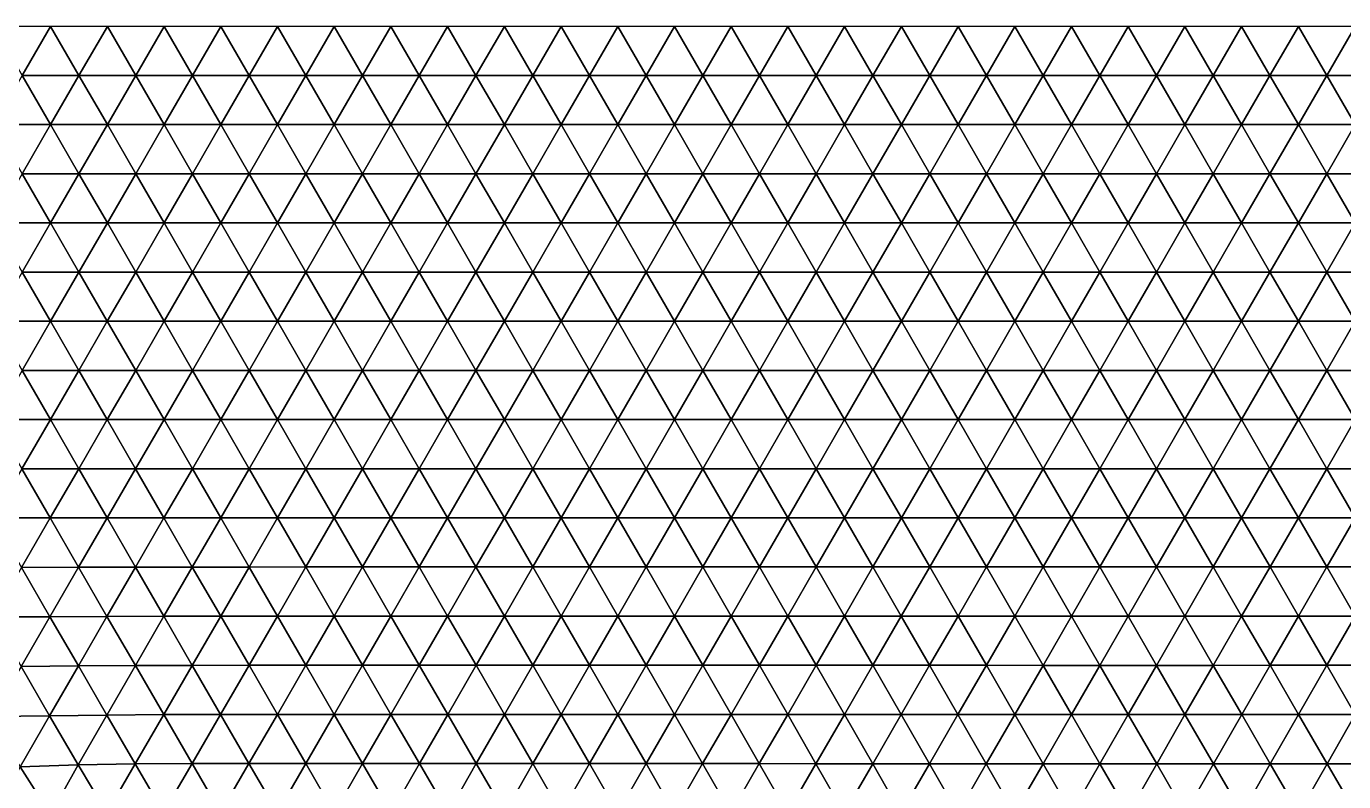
# Model space of a CAD drawing. Header units: metres. Extents: x 2 to 72, y -280 to 0.
# Drawn here: x 4.914 to 9.56, y -2.662 to 0 of the extents above; entities that cross this region are included whole.
import ezdxf

# ---------------------------------------------------------------- set-up
doc = ezdxf.new("R2010")
doc.units = ezdxf.units.M

msp = doc.modelspace()

# ---------------------------------------------------------------- linework, layer by layer
at = {"layer": 'layer', "color": 0}
for points in [[(5, 0), (4.8, 0), (4.89999, -0.17319)], [(5.09999, -0.1732), (5, 0), (4.89999, -0.17319)], [(5.2, 0), (5, 0), (5.09999, -0.1732)], [(5.3, -0.1732), (5.2, 0), (5.09999, -0.1732)], [(5.4, 0), (5.2, 0), (5.3, -0.1732)], [(5.5, -0.1732), (5.4, 0), (5.3, -0.1732)], [(5.6, 0), (5.4, 0), (5.5, -0.1732)], [(5.7, -0.1732), (5.6, 0), (5.5, -0.1732)], [(5.8, 0), (5.6, 0), (5.7, -0.1732)], [(5.9, -0.1732), (5.8, 0), (5.7, -0.1732)], [(6, 0), (5.8, 0), (5.9, -0.1732)], [(6.1, -0.1732), (6, 0), (5.9, -0.1732)], [(6.2, 0), (6, 0), (6.1, -0.1732)], [(6.3, -0.1732), (6.2, 0), (6.1, -0.1732)], [(6.4, 0), (6.2, 0), (6.3, -0.1732)], [(6.5, -0.1732), (6.4, 0), (6.3, -0.1732)], [(6.6, 0), (6.4, 0), (6.5, -0.1732)], [(6.7, -0.1732), (6.6, 0), (6.5, -0.1732)], [(6.8, 0), (6.6, 0), (6.7, -0.1732)], [(6.9, -0.1732), (6.8, 0), (6.7, -0.1732)], [(7, 0), (6.8, 0), (6.9, -0.1732)], [(7.1, -0.1732), (7, 0), (6.9, -0.1732)], [(7.2, 0), (7, 0), (7.1, -0.1732)], [(7.3, -0.1732), (7.2, 0), (7.1, -0.1732)], [(7.4, 0), (7.2, 0), (7.3, -0.1732)], [(7.5, -0.1732), (7.4, 0), (7.3, -0.1732)], [(7.6, 0), (7.4, 0), (7.5, -0.1732)], [(7.7, -0.1732), (7.6, 0), (7.5, -0.1732)], [(7.8, 0), (7.6, 0), (7.7, -0.1732)], [(7.9, -0.1732), (7.8, 0), (7.7, -0.1732)], [(8, 0), (7.8, 0), (7.9, -0.1732)], [(8.1, -0.1732), (8, 0), (7.9, -0.1732)], [(8.2, 0), (8, 0), (8.1, -0.1732)], [(8.3, -0.1732), (8.2, 0), (8.1, -0.1732)], [(8.4, 0), (8.2, 0), (8.3, -0.1732)], [(8.5, -0.1732), (8.4, 0), (8.3, -0.1732)], [(8.6, 0), (8.4, 0), (8.5, -0.1732)], [(8.7, -0.1732), (8.6, 0), (8.5, -0.1732)], [(8.8, 0), (8.6, 0), (8.7, -0.1732)], [(8.9, -0.1732), (8.8, 0), (8.7, -0.1732)], [(9, 0), (8.8, 0), (8.9, -0.1732)], [(9.1, -0.1732), (9, 0), (8.9, -0.1732)], [(9.2, 0), (9, 0), (9.1, -0.1732)], [(9.3, -0.1732), (9.2, 0), (9.1, -0.1732)], [(9.4, 0), (9.2, 0), (9.3, -0.1732)], [(9.5, -0.1732), (9.4, 0), (9.3, -0.1732)], [(9.6, 0), (9.4, 0), (9.5, -0.1732)], [(9.7, -0.1732), (9.6, 0), (9.5, -0.1732)], [(4.99999, -0.34639), (4.89999, -0.17319), (4.79998, -0.34638)], [(5.09999, -0.1732), (4.89999, -0.17319), (4.99999, -0.34639)], [(5.19999, -0.3464), (5.09999, -0.1732), (4.99999, -0.34639)], [(5.3, -0.1732), (5.09999, -0.1732), (5.19999, -0.3464)], [(5.39999, -0.34641), (5.3, -0.1732), (5.19999, -0.3464)], [(5.5, -0.1732), (5.3, -0.1732), (5.39999, -0.34641)], [(5.6, -0.34641), (5.5, -0.1732), (5.39999, -0.34641)], [(5.7, -0.1732), (5.5, -0.1732), (5.6, -0.34641)], [(5.8, -0.34641), (5.7, -0.1732), (5.6, -0.34641)], [(5.9, -0.1732), (5.7, -0.1732), (5.8, -0.34641)], [(6, -0.34641), (5.9, -0.1732), (5.8, -0.34641)], [(6.1, -0.1732), (5.9, -0.1732), (6, -0.34641)], [(6.2, -0.34641), (6.1, -0.1732), (6, -0.34641)], [(6.3, -0.1732), (6.1, -0.1732), (6.2, -0.34641)], [(6.4, -0.34641), (6.3, -0.1732), (6.2, -0.34641)], [(6.5, -0.1732), (6.3, -0.1732), (6.4, -0.34641)], [(6.6, -0.34641), (6.5, -0.1732), (6.4, -0.34641)], [(6.7, -0.1732), (6.5, -0.1732), (6.6, -0.34641)], [(6.8, -0.34641), (6.7, -0.1732), (6.6, -0.34641)], [(6.9, -0.1732), (6.7, -0.1732), (6.8, -0.34641)], [(7, -0.34641), (6.9, -0.1732), (6.8, -0.34641)], [(7.1, -0.1732), (6.9, -0.1732), (7, -0.34641)], [(7.2, -0.34641), (7.1, -0.1732), (7, -0.34641)], [(7.3, -0.1732), (7.1, -0.1732), (7.2, -0.34641)], [(7.4, -0.34641), (7.3, -0.1732), (7.2, -0.34641)], [(7.5, -0.1732), (7.3, -0.1732), (7.4, -0.34641)], [(7.6, -0.34641), (7.5, -0.1732), (7.4, -0.34641)], [(7.7, -0.1732), (7.5, -0.1732), (7.6, -0.34641)], [(7.8, -0.34641), (7.7, -0.1732), (7.6, -0.34641)], [(7.9, -0.1732), (7.7, -0.1732), (7.8, -0.34641)], [(8, -0.34641), (7.9, -0.1732), (7.8, -0.34641)], [(8.1, -0.1732), (7.9, -0.1732), (8, -0.34641)], [(8.2, -0.34641), (8.1, -0.1732), (8, -0.34641)], [(8.3, -0.1732), (8.1, -0.1732), (8.2, -0.34641)], [(8.4, -0.34641), (8.3, -0.1732), (8.2, -0.34641)], [(8.5, -0.1732), (8.3, -0.1732), (8.4, -0.34641)], [(8.6, -0.34641), (8.5, -0.1732), (8.4, -0.34641)], [(8.7, -0.1732), (8.5, -0.1732), (8.6, -0.34641)], [(8.8, -0.34641), (8.7, -0.1732), (8.6, -0.34641)], [(8.9, -0.1732), (8.7, -0.1732), (8.8, -0.34641)], [(9, -0.34641), (8.9, -0.1732), (8.8, -0.34641)], [(9.1, -0.1732), (8.9, -0.1732), (9, -0.34641)], [(9.2, -0.34641), (9.1, -0.1732), (9, -0.34641)], [(9.3, -0.1732), (9.1, -0.1732), (9.2, -0.34641)], [(9.4, -0.34641), (9.3, -0.1732), (9.2, -0.34641)], [(9.5, -0.1732), (9.3, -0.1732), (9.4, -0.34641)], [(9.6, -0.34641), (9.5, -0.1732), (9.4, -0.34641)], [(9.7, -0.1732), (9.5, -0.1732), (9.6, -0.34641)], [(4.99999, -0.34639), (4.79998, -0.34638), (4.89997, -0.51957)], [(5.09998, -0.5196), (4.99999, -0.34639), (4.89997, -0.51957)], [(5.19999, -0.3464), (4.99999, -0.34639), (5.09998, -0.5196)], [(5.29999, -0.51961), (5.19999, -0.3464), (5.09998, -0.5196)], [(5.39999, -0.34641), (5.19999, -0.3464), (5.29999, -0.51961)], [(5.49999, -0.51961), (5.39999, -0.34641), (5.29999, -0.51961)], [(5.6, -0.34641), (5.39999, -0.34641), (5.49999, -0.51961)], [(5.7, -0.51962), (5.6, -0.34641), (5.49999, -0.51961)], [(5.8, -0.34641), (5.6, -0.34641), (5.7, -0.51962)], [(5.9, -0.51962), (5.8, -0.34641), (5.7, -0.51962)], [(6, -0.34641), (5.8, -0.34641), (5.9, -0.51962)], [(6.1, -0.51962), (6, -0.34641), (5.9, -0.51962)], [(6.2, -0.34641), (6, -0.34641), (6.1, -0.51962)], [(6.3, -0.51962), (6.2, -0.34641), (6.1, -0.51962)], [(6.4, -0.34641), (6.2, -0.34641), (6.3, -0.51962)], [(6.5, -0.51962), (6.4, -0.34641), (6.3, -0.51962)], [(6.6, -0.34641), (6.4, -0.34641), (6.5, -0.51962)], [(6.7, -0.51962), (6.6, -0.34641), (6.5, -0.51962)], [(6.8, -0.34641), (6.6, -0.34641), (6.7, -0.51962)], [(6.9, -0.51962), (6.8, -0.34641), (6.7, -0.51962)], [(7, -0.34641), (6.8, -0.34641), (6.9, -0.51962)], [(7.1, -0.51962), (7, -0.34641), (6.9, -0.51962)], [(7.2, -0.34641), (7, -0.34641), (7.1, -0.51962)], [(7.3, -0.51962), (7.2, -0.34641), (7.1, -0.51962)], [(7.4, -0.34641), (7.2, -0.34641), (7.3, -0.51962)], [(7.5, -0.51962), (7.4, -0.34641), (7.3, -0.51962)], [(7.6, -0.34641), (7.4, -0.34641), (7.5, -0.51962)], [(7.7, -0.51962), (7.6, -0.34641), (7.5, -0.51962)], [(7.8, -0.34641), (7.6, -0.34641), (7.7, -0.51962)], [(7.9, -0.51962), (7.8, -0.34641), (7.7, -0.51962)], [(8, -0.34641), (7.8, -0.34641), (7.9, -0.51962)], [(8.1, -0.51962), (8, -0.34641), (7.9, -0.51962)], [(8.2, -0.34641), (8, -0.34641), (8.1, -0.51962)], [(8.3, -0.51962), (8.2, -0.34641), (8.1, -0.51962)], [(8.4, -0.34641), (8.2, -0.34641), (8.3, -0.51962)], [(8.5, -0.51962), (8.4, -0.34641), (8.3, -0.51962)], [(8.6, -0.34641), (8.4, -0.34641), (8.5, -0.51962)], [(8.7, -0.51962), (8.6, -0.34641), (8.5, -0.51962)], [(8.8, -0.34641), (8.6, -0.34641), (8.7, -0.51962)], [(8.9, -0.51962), (8.8, -0.34641), (8.7, -0.51962)], [(9, -0.34641), (8.8, -0.34641), (8.9, -0.51962)], [(9.1, -0.51962), (9, -0.34641), (8.9, -0.51962)], [(9.2, -0.34641), (9, -0.34641), (9.1, -0.51962)], [(9.3, -0.51962), (9.2, -0.34641), (9.1, -0.51962)], [(9.4, -0.34641), (9.2, -0.34641), (9.3, -0.51962)], [(9.5, -0.51962), (9.4, -0.34641), (9.3, -0.51962)], [(9.6, -0.34641), (9.4, -0.34641), (9.5, -0.51962)], [(9.7, -0.51962), (9.6, -0.34641), (9.5, -0.51962)], [(4.99995, -0.69277), (4.89997, -0.51957), (4.79992, -0.69272)], [(5.09998, -0.5196), (4.89997, -0.51957), (4.99995, -0.69277)], [(5.19997, -0.6928), (5.09998, -0.5196), (4.99995, -0.69277)], [(5.29999, -0.51961), (5.09998, -0.5196), (5.19997, -0.6928)], [(5.39998, -0.69281), (5.29999, -0.51961), (5.19997, -0.6928)], [(5.49999, -0.51961), (5.29999, -0.51961), (5.39998, -0.69281)], [(5.59999, -0.69282), (5.49999, -0.51961), (5.39998, -0.69281)], [(5.7, -0.51962), (5.49999, -0.51961), (5.59999, -0.69282)], [(5.79999, -0.69282), (5.7, -0.51962), (5.59999, -0.69282)], [(5.9, -0.51962), (5.7, -0.51962), (5.79999, -0.69282)], [(6, -0.69282), (5.9, -0.51962), (5.79999, -0.69282)], [(6.1, -0.51962), (5.9, -0.51962), (6, -0.69282)], [(6.2, -0.69282), (6.1, -0.51962), (6, -0.69282)], [(6.3, -0.51962), (6.1, -0.51962), (6.2, -0.69282)], [(6.4, -0.69282), (6.3, -0.51962), (6.2, -0.69282)], [(6.5, -0.51962), (6.3, -0.51962), (6.4, -0.69282)], [(6.6, -0.69282), (6.5, -0.51962), (6.4, -0.69282)], [(6.7, -0.51962), (6.5, -0.51962), (6.6, -0.69282)], [(6.8, -0.69282), (6.7, -0.51962), (6.6, -0.69282)], [(6.9, -0.51962), (6.7, -0.51962), (6.8, -0.69282)], [(7, -0.69282), (6.9, -0.51962), (6.8, -0.69282)], [(7.1, -0.51962), (6.9, -0.51962), (7, -0.69282)], [(7.2, -0.69282), (7.1, -0.51962), (7, -0.69282)], [(7.3, -0.51962), (7.1, -0.51962), (7.2, -0.69282)], [(7.4, -0.69282), (7.3, -0.51962), (7.2, -0.69282)], [(7.5, -0.51962), (7.3, -0.51962), (7.4, -0.69282)], [(7.6, -0.69282), (7.5, -0.51962), (7.4, -0.69282)], [(7.7, -0.51962), (7.5, -0.51962), (7.6, -0.69282)], [(7.8, -0.69282), (7.7, -0.51962), (7.6, -0.69282)], [(7.9, -0.51962), (7.7, -0.51962), (7.8, -0.69282)], [(8, -0.69282), (7.9, -0.51962), (7.8, -0.69282)], [(8.1, -0.51962), (7.9, -0.51962), (8, -0.69282)], [(8.2, -0.69282), (8.1, -0.51962), (8, -0.69282)], [(8.3, -0.51962), (8.1, -0.51962), (8.2, -0.69282)], [(8.4, -0.69282), (8.3, -0.51962), (8.2, -0.69282)], [(8.5, -0.51962), (8.3, -0.51962), (8.4, -0.69282)], [(8.6, -0.69282), (8.5, -0.51962), (8.4, -0.69282)], [(8.7, -0.51962), (8.5, -0.51962), (8.6, -0.69282)], [(8.8, -0.69282), (8.7, -0.51962), (8.6, -0.69282)], [(8.9, -0.51962), (8.7, -0.51962), (8.8, -0.69282)], [(9, -0.69282), (8.9, -0.51962), (8.8, -0.69282)], [(9.1, -0.51962), (8.9, -0.51962), (9, -0.69282)], [(9.2, -0.69282), (9.1, -0.51962), (9, -0.69282)], [(9.3, -0.51962), (9.1, -0.51962), (9.2, -0.69282)], [(9.4, -0.69282), (9.3, -0.51962), (9.2, -0.69282)], [(9.5, -0.51962), (9.3, -0.51962), (9.4, -0.69282)], [(9.6, -0.69282), (9.5, -0.51962), (9.4, -0.69282)], [(9.7, -0.51962), (9.5, -0.51962), (9.6, -0.69282)], [(4.99995, -0.69277), (4.79992, -0.69272), (4.89988, -0.86592)], [(5.09993, -0.86599), (4.99995, -0.69277), (4.89988, -0.86592)], [(5.19997, -0.6928), (4.99995, -0.69277), (5.09993, -0.86599)], [(5.29996, -0.86602), (5.19997, -0.6928), (5.09993, -0.86599)], [(5.39998, -0.69281), (5.19997, -0.6928), (5.29996, -0.86602)], [(5.49998, -0.86603), (5.39998, -0.69281), (5.29996, -0.86602)], [(5.59999, -0.69282), (5.39998, -0.69281), (5.49998, -0.86603)], [(5.69999, -0.86603), (5.59999, -0.69282), (5.49998, -0.86603)], [(5.79999, -0.69282), (5.59999, -0.69282), (5.69999, -0.86603)], [(5.89999, -0.86603), (5.79999, -0.69282), (5.69999, -0.86603)], [(6, -0.69282), (5.79999, -0.69282), (5.89999, -0.86603)], [(6.1, -0.86603), (6, -0.69282), (5.89999, -0.86603)], [(6.2, -0.69282), (6, -0.69282), (6.1, -0.86603)], [(6.3, -0.86603), (6.2, -0.69282), (6.1, -0.86603)], [(6.4, -0.69282), (6.2, -0.69282), (6.3, -0.86603)], [(6.5, -0.86603), (6.4, -0.69282), (6.3, -0.86603)], [(6.6, -0.69282), (6.4, -0.69282), (6.5, -0.86603)], [(6.7, -0.86603), (6.6, -0.69282), (6.5, -0.86603)], [(6.8, -0.69282), (6.6, -0.69282), (6.7, -0.86603)], [(6.9, -0.86603), (6.8, -0.69282), (6.7, -0.86603)], [(7, -0.69282), (6.8, -0.69282), (6.9, -0.86603)], [(7.1, -0.86603), (7, -0.69282), (6.9, -0.86603)], [(7.2, -0.69282), (7, -0.69282), (7.1, -0.86603)], [(7.3, -0.86603), (7.2, -0.69282), (7.1, -0.86603)], [(7.4, -0.69282), (7.2, -0.69282), (7.3, -0.86603)], [(7.5, -0.86603), (7.4, -0.69282), (7.3, -0.86603)], [(7.6, -0.69282), (7.4, -0.69282), (7.5, -0.86603)], [(7.7, -0.86603), (7.6, -0.69282), (7.5, -0.86603)], [(7.8, -0.69282), (7.6, -0.69282), (7.7, -0.86603)], [(7.9, -0.86603), (7.8, -0.69282), (7.7, -0.86603)], [(8, -0.69282), (7.8, -0.69282), (7.9, -0.86603)], [(8.1, -0.86603), (8, -0.69282), (7.9, -0.86603)], [(8.2, -0.69282), (8, -0.69282), (8.1, -0.86603)], [(8.3, -0.86603), (8.2, -0.69282), (8.1, -0.86603)], [(8.4, -0.69282), (8.2, -0.69282), (8.3, -0.86603)], [(8.5, -0.86603), (8.4, -0.69282), (8.3, -0.86603)], [(8.6, -0.69282), (8.4, -0.69282), (8.5, -0.86603)], [(8.7, -0.86603), (8.6, -0.69282), (8.5, -0.86603)], [(8.8, -0.69282), (8.6, -0.69282), (8.7, -0.86603)], [(8.9, -0.86603), (8.8, -0.69282), (8.7, -0.86603)], [(9, -0.69282), (8.8, -0.69282), (8.9, -0.86603)], [(9.1, -0.86603), (9, -0.69282), (8.9, -0.86603)], [(9.2, -0.69282), (9, -0.69282), (9.1, -0.86603)], [(9.3, -0.86603), (9.2, -0.69282), (9.1, -0.86603)], [(9.4, -0.69282), (9.2, -0.69282), (9.3, -0.86603)], [(9.5, -0.86603), (9.4, -0.69282), (9.3, -0.86603)], [(9.6, -0.69282), (9.4, -0.69282), (9.5, -0.86603)], [(9.7, -0.86603), (9.6, -0.69282), (9.5, -0.86603)], [(4.99983, -1.03915), (4.89988, -0.86592), (4.79974, -1.03901)], [(5.09993, -0.86599), (4.89988, -0.86592), (4.99983, -1.03915)], [(5.1999, -1.03922), (5.09993, -0.86599), (4.99983, -1.03915)], [(5.29996, -0.86602), (5.09993, -0.86599), (5.1999, -1.03922)], [(5.39994, -1.03924), (5.29996, -0.86602), (5.1999, -1.03922)], [(5.49998, -0.86603), (5.29996, -0.86602), (5.39994, -1.03924)], [(5.59997, -1.03924), (5.49998, -0.86603), (5.39994, -1.03924)], [(5.69999, -0.86603), (5.49998, -0.86603), (5.59997, -1.03924)], [(5.79999, -1.03924), (5.69999, -0.86603), (5.59997, -1.03924)], [(5.89999, -0.86603), (5.69999, -0.86603), (5.79999, -1.03924)], [(5.99999, -1.03923), (5.89999, -0.86603), (5.79999, -1.03924)], [(6.1, -0.86603), (5.89999, -0.86603), (5.99999, -1.03923)], [(6.2, -1.03923), (6.1, -0.86603), (5.99999, -1.03923)], [(6.3, -0.86603), (6.1, -0.86603), (6.2, -1.03923)], [(6.4, -1.03923), (6.3, -0.86603), (6.2, -1.03923)], [(6.5, -0.86603), (6.3, -0.86603), (6.4, -1.03923)], [(6.6, -1.03923), (6.5, -0.86603), (6.4, -1.03923)], [(6.7, -0.86603), (6.5, -0.86603), (6.6, -1.03923)], [(6.8, -1.03923), (6.7, -0.86603), (6.6, -1.03923)], [(6.9, -0.86603), (6.7, -0.86603), (6.8, -1.03923)], [(7, -1.03923), (6.9, -0.86603), (6.8, -1.03923)], [(7.1, -0.86603), (6.9, -0.86603), (7, -1.03923)], [(7.2, -1.03923), (7.1, -0.86603), (7, -1.03923)], [(7.3, -0.86603), (7.1, -0.86603), (7.2, -1.03923)], [(7.4, -1.03923), (7.3, -0.86603), (7.2, -1.03923)], [(7.5, -0.86603), (7.3, -0.86603), (7.4, -1.03923)], [(7.6, -1.03923), (7.5, -0.86603), (7.4, -1.03923)], [(7.7, -0.86603), (7.5, -0.86603), (7.6, -1.03923)], [(7.8, -1.03923), (7.7, -0.86603), (7.6, -1.03923)], [(7.9, -0.86603), (7.7, -0.86603), (7.8, -1.03923)], [(8, -1.03923), (7.9, -0.86603), (7.8, -1.03923)], [(8.1, -0.86603), (7.9, -0.86603), (8, -1.03923)], [(8.2, -1.03923), (8.1, -0.86603), (8, -1.03923)], [(8.3, -0.86603), (8.1, -0.86603), (8.2, -1.03923)], [(8.4, -1.03923), (8.3, -0.86603), (8.2, -1.03923)], [(8.5, -0.86603), (8.3, -0.86603), (8.4, -1.03923)], [(8.6, -1.03923), (8.5, -0.86603), (8.4, -1.03923)], [(8.7, -0.86603), (8.5, -0.86603), (8.6, -1.03923)], [(8.8, -1.03923), (8.7, -0.86603), (8.6, -1.03923)], [(8.9, -0.86603), (8.7, -0.86603), (8.8, -1.03923)], [(9, -1.03923), (8.9, -0.86603), (8.8, -1.03923)], [(9.1, -0.86603), (8.9, -0.86603), (9, -1.03923)], [(9.2, -1.03923), (9.1, -0.86603), (9, -1.03923)], [(9.3, -0.86603), (9.1, -0.86603), (9.2, -1.03923)], [(9.4, -1.03923), (9.3, -0.86603), (9.2, -1.03923)], [(9.5, -0.86603), (9.3, -0.86603), (9.4, -1.03923)], [(9.6, -1.03923), (9.5, -0.86603), (9.4, -1.03923)], [(9.7, -0.86603), (9.5, -0.86603), (9.6, -1.03923)], [(4.99983, -1.03915), (4.79974, -1.03901), (4.89962, -1.21229)], [(5.09978, -1.21242), (4.99983, -1.03915), (4.89962, -1.21229)], [(5.1999, -1.03922), (4.99983, -1.03915), (5.09978, -1.21242)], [(5.29988, -1.21246), (5.1999, -1.03922), (5.09978, -1.21242)], [(5.39994, -1.03924), (5.1999, -1.03922), (5.29988, -1.21246)], [(5.49993, -1.21246), (5.39994, -1.03924), (5.29988, -1.21246)], [(5.59997, -1.03924), (5.39994, -1.03924), (5.49993, -1.21246)], [(5.69997, -1.21245), (5.59997, -1.03924), (5.49993, -1.21246)], [(5.79999, -1.03924), (5.59997, -1.03924), (5.69997, -1.21245)], [(5.89998, -1.21244), (5.79999, -1.03924), (5.69997, -1.21245)], [(5.99999, -1.03923), (5.79999, -1.03924), (5.89998, -1.21244)], [(6.09999, -1.21244), (5.99999, -1.03923), (5.89998, -1.21244)], [(6.2, -1.03923), (5.99999, -1.03923), (6.09999, -1.21244)], [(6.3, -1.21244), (6.2, -1.03923), (6.09999, -1.21244)], [(6.4, -1.03923), (6.2, -1.03923), (6.3, -1.21244)], [(6.5, -1.21244), (6.4, -1.03923), (6.3, -1.21244)], [(6.6, -1.03923), (6.4, -1.03923), (6.5, -1.21244)], [(6.7, -1.21244), (6.6, -1.03923), (6.5, -1.21244)], [(6.8, -1.03923), (6.6, -1.03923), (6.7, -1.21244)], [(6.9, -1.21244), (6.8, -1.03923), (6.7, -1.21244)], [(7, -1.03923), (6.8, -1.03923), (6.9, -1.21244)], [(7.1, -1.21244), (7, -1.03923), (6.9, -1.21244)], [(7.2, -1.03923), (7, -1.03923), (7.1, -1.21244)], [(7.3, -1.21244), (7.2, -1.03923), (7.1, -1.21244)], [(7.4, -1.03923), (7.2, -1.03923), (7.3, -1.21244)], [(7.5, -1.21244), (7.4, -1.03923), (7.3, -1.21244)], [(7.6, -1.03923), (7.4, -1.03923), (7.5, -1.21244)], [(7.7, -1.21244), (7.6, -1.03923), (7.5, -1.21244)], [(7.8, -1.03923), (7.6, -1.03923), (7.7, -1.21244)], [(7.9, -1.21244), (7.8, -1.03923), (7.7, -1.21244)], [(8, -1.03923), (7.8, -1.03923), (7.9, -1.21244)], [(8.1, -1.21244), (8, -1.03923), (7.9, -1.21244)], [(8.2, -1.03923), (8, -1.03923), (8.1, -1.21244)], [(8.3, -1.21244), (8.2, -1.03923), (8.1, -1.21244)], [(8.4, -1.03923), (8.2, -1.03923), (8.3, -1.21244)], [(8.5, -1.21244), (8.4, -1.03923), (8.3, -1.21244)], [(8.6, -1.03923), (8.4, -1.03923), (8.5, -1.21244)], [(8.7, -1.21244), (8.6, -1.03923), (8.5, -1.21244)], [(8.8, -1.03923), (8.6, -1.03923), (8.7, -1.21244)], [(8.9, -1.21244), (8.8, -1.03923), (8.7, -1.21244)], [(9, -1.03923), (8.8, -1.03923), (8.9, -1.21244)], [(9.1, -1.21244), (9, -1.03923), (8.9, -1.21244)], [(9.2, -1.03923), (9, -1.03923), (9.1, -1.21244)], [(9.3, -1.21244), (9.2, -1.03923), (9.1, -1.21244)], [(9.4, -1.03923), (9.2, -1.03923), (9.3, -1.21244)], [(9.5, -1.21244), (9.4, -1.03923), (9.3, -1.21244)], [(9.6, -1.03923), (9.4, -1.03923), (9.5, -1.21244)], [(9.7, -1.21244), (9.6, -1.03923), (9.5, -1.21244)], [(4.9995, -1.38565), (4.89962, -1.21229), (4.79916, -1.38539)], [(5.09978, -1.21242), (4.89962, -1.21229), (4.9995, -1.38565)], [(5.19973, -1.38571), (5.09978, -1.21242), (4.9995, -1.38565)], [(5.29988, -1.21246), (5.09978, -1.21242), (5.19973, -1.38571)], [(5.39986, -1.3857), (5.29988, -1.21246), (5.19973, -1.38571)], [(5.49993, -1.21246), (5.29988, -1.21246), (5.39986, -1.3857)], [(5.59993, -1.38568), (5.49993, -1.21246), (5.39986, -1.3857)], [(5.69997, -1.21245), (5.49993, -1.21246), (5.59993, -1.38568)], [(5.79996, -1.38566), (5.69997, -1.21245), (5.59993, -1.38568)], [(5.89998, -1.21244), (5.69997, -1.21245), (5.79996, -1.38566)], [(5.99998, -1.38565), (5.89998, -1.21244), (5.79996, -1.38566)], [(6.09999, -1.21244), (5.89998, -1.21244), (5.99998, -1.38565)], [(6.19999, -1.38564), (6.09999, -1.21244), (5.99998, -1.38565)], [(6.3, -1.21244), (6.09999, -1.21244), (6.19999, -1.38564)], [(6.4, -1.38564), (6.3, -1.21244), (6.19999, -1.38564)], [(6.5, -1.21244), (6.3, -1.21244), (6.4, -1.38564)], [(6.6, -1.38564), (6.5, -1.21244), (6.4, -1.38564)], [(6.7, -1.21244), (6.5, -1.21244), (6.6, -1.38564)], [(6.8, -1.38564), (6.7, -1.21244), (6.6, -1.38564)], [(6.9, -1.21244), (6.7, -1.21244), (6.8, -1.38564)], [(7, -1.38564), (6.9, -1.21244), (6.8, -1.38564)], [(7.1, -1.21244), (6.9, -1.21244), (7, -1.38564)], [(7.2, -1.38564), (7.1, -1.21244), (7, -1.38564)], [(7.3, -1.21244), (7.1, -1.21244), (7.2, -1.38564)], [(7.4, -1.38564), (7.3, -1.21244), (7.2, -1.38564)], [(7.5, -1.21244), (7.3, -1.21244), (7.4, -1.38564)], [(7.6, -1.38564), (7.5, -1.21244), (7.4, -1.38564)], [(7.7, -1.21244), (7.5, -1.21244), (7.6, -1.38564)], [(7.8, -1.38564), (7.7, -1.21244), (7.6, -1.38564)], [(7.9, -1.21244), (7.7, -1.21244), (7.8, -1.38564)], [(8, -1.38564), (7.9, -1.21244), (7.8, -1.38564)], [(8.1, -1.21244), (7.9, -1.21244), (8, -1.38564)], [(8.2, -1.38564), (8.1, -1.21244), (8, -1.38564)], [(8.3, -1.21244), (8.1, -1.21244), (8.2, -1.38564)], [(8.4, -1.38564), (8.3, -1.21244), (8.2, -1.38564)], [(8.5, -1.21244), (8.3, -1.21244), (8.4, -1.38564)], [(8.6, -1.38564), (8.5, -1.21244), (8.4, -1.38564)], [(8.7, -1.21244), (8.5, -1.21244), (8.6, -1.38564)], [(8.8, -1.38564), (8.7, -1.21244), (8.6, -1.38564)], [(8.9, -1.21244), (8.7, -1.21244), (8.8, -1.38564)], [(9, -1.38564), (8.9, -1.21244), (8.8, -1.38564)], [(9.1, -1.21244), (8.9, -1.21244), (9, -1.38564)], [(9.2, -1.38564), (9.1, -1.21244), (9, -1.38564)], [(9.3, -1.21244), (9.1, -1.21244), (9.2, -1.38564)], [(9.4, -1.38564), (9.3, -1.21244), (9.2, -1.38564)], [(9.5, -1.21244), (9.3, -1.21244), (9.4, -1.38564)], [(9.6, -1.38564), (9.5, -1.21244), (9.4, -1.38564)], [(9.7, -1.21244), (9.5, -1.21244), (9.6, -1.38564)], [(4.9995, -1.38565), (4.79916, -1.38539), (4.89893, -1.55897)], [(5.09941, -1.55905), (4.9995, -1.38565), (4.89893, -1.55897)], [(5.19973, -1.38571), (4.9995, -1.38565), (5.09941, -1.55905)], [(5.29969, -1.55901), (5.19973, -1.38571), (5.09941, -1.55905)], [(5.39986, -1.3857), (5.19973, -1.38571), (5.29969, -1.55901)], [(5.49984, -1.55894), (5.39986, -1.3857), (5.29969, -1.55901)], [(5.59993, -1.38568), (5.39986, -1.3857), (5.49984, -1.55894)], [(5.69992, -1.5589), (5.59993, -1.38568), (5.49984, -1.55894)], [(5.79996, -1.38566), (5.59993, -1.38568), (5.69992, -1.5589)], [(5.89996, -1.55887), (5.79996, -1.38566), (5.69992, -1.5589)], [(5.99998, -1.38565), (5.79996, -1.38566), (5.89996, -1.55887)], [(6.09998, -1.55885), (5.99998, -1.38565), (5.89996, -1.55887)], [(6.19999, -1.38564), (5.99998, -1.38565), (6.09998, -1.55885)], [(6.3, -1.55885), (6.19999, -1.38564), (6.09998, -1.55885)], [(6.4, -1.38564), (6.19999, -1.38564), (6.3, -1.55885)], [(6.5, -1.55885), (6.4, -1.38564), (6.3, -1.55885)], [(6.6, -1.38564), (6.4, -1.38564), (6.5, -1.55885)], [(6.7, -1.55885), (6.6, -1.38564), (6.5, -1.55885)], [(6.8, -1.38564), (6.6, -1.38564), (6.7, -1.55885)], [(6.9, -1.55885), (6.8, -1.38564), (6.7, -1.55885)], [(7, -1.38564), (6.8, -1.38564), (6.9, -1.55885)], [(7.1, -1.55885), (7, -1.38564), (6.9, -1.55885)], [(7.2, -1.38564), (7, -1.38564), (7.1, -1.55885)], [(7.3, -1.55885), (7.2, -1.38564), (7.1, -1.55885)], [(7.4, -1.38564), (7.2, -1.38564), (7.3, -1.55885)], [(7.49999, -1.55885), (7.4, -1.38564), (7.3, -1.55885)], [(7.6, -1.38564), (7.4, -1.38564), (7.49999, -1.55885)], [(7.69999, -1.55885), (7.6, -1.38564), (7.49999, -1.55885)], [(7.8, -1.38564), (7.6, -1.38564), (7.69999, -1.55885)], [(7.89999, -1.55885), (7.8, -1.38564), (7.69999, -1.55885)], [(8, -1.38564), (7.8, -1.38564), (7.89999, -1.55885)], [(8.09999, -1.55885), (8, -1.38564), (7.89999, -1.55885)], [(8.2, -1.38564), (8, -1.38564), (8.09999, -1.55885)], [(8.29999, -1.55885), (8.2, -1.38564), (8.09999, -1.55885)], [(8.4, -1.38564), (8.2, -1.38564), (8.29999, -1.55885)], [(8.5, -1.55885), (8.4, -1.38564), (8.29999, -1.55885)], [(8.6, -1.38564), (8.4, -1.38564), (8.5, -1.55885)], [(8.7, -1.55885), (8.6, -1.38564), (8.5, -1.55885)], [(8.8, -1.38564), (8.6, -1.38564), (8.7, -1.55885)], [(8.9, -1.55885), (8.8, -1.38564), (8.7, -1.55885)], [(9, -1.38564), (8.8, -1.38564), (8.9, -1.55885)], [(9.1, -1.55885), (9, -1.38564), (8.9, -1.55885)], [(9.2, -1.38564), (9, -1.38564), (9.1, -1.55885)], [(9.30001, -1.55885), (9.2, -1.38564), (9.1, -1.55885)], [(9.4, -1.38564), (9.2, -1.38564), (9.30001, -1.55885)], [(9.50001, -1.55885), (9.4, -1.38564), (9.30001, -1.55885)], [(9.6, -1.38564), (9.4, -1.38564), (9.50001, -1.55885)], [(9.70001, -1.55885), (9.6, -1.38564), (9.50001, -1.55885)], [(4.99879, -1.73261), (4.89893, -1.55897), (4.79777, -1.73255)], [(5.09941, -1.55905), (4.89893, -1.55897), (4.99879, -1.73261)], [(5.19936, -1.73245), (5.09941, -1.55905), (4.99879, -1.73261)], [(5.29969, -1.55901), (5.09941, -1.55905), (5.19936, -1.73245)], [(5.39967, -1.73228), (5.29969, -1.55901), (5.19936, -1.73245)], [(5.49984, -1.55894), (5.29969, -1.55901), (5.39967, -1.73228)], [(5.59984, -1.73216), (5.49984, -1.55894), (5.39967, -1.73228)], [(5.69992, -1.5589), (5.49984, -1.55894), (5.59984, -1.73216)], [(5.79992, -1.7321), (5.69992, -1.5589), (5.59984, -1.73216)], [(5.89996, -1.55887), (5.69992, -1.5589), (5.79992, -1.7321)], [(5.99997, -1.73207), (5.89996, -1.55887), (5.79992, -1.7321)], [(6.09998, -1.55885), (5.89996, -1.55887), (5.99997, -1.73207)], [(6.19999, -1.73206), (6.09998, -1.55885), (5.99997, -1.73207)], [(6.3, -1.55885), (6.09998, -1.55885), (6.19999, -1.73206)], [(6.4, -1.73206), (6.3, -1.55885), (6.19999, -1.73206)], [(6.5, -1.55885), (6.3, -1.55885), (6.4, -1.73206)], [(6.60001, -1.73205), (6.5, -1.55885), (6.4, -1.73206)], [(6.7, -1.55885), (6.5, -1.55885), (6.60001, -1.73205)], [(6.80001, -1.73205), (6.7, -1.55885), (6.60001, -1.73205)], [(6.9, -1.55885), (6.7, -1.55885), (6.80001, -1.73205)], [(7, -1.73205), (6.9, -1.55885), (6.80001, -1.73205)], [(7.1, -1.55885), (6.9, -1.55885), (7, -1.73205)], [(7.2, -1.73205), (7.1, -1.55885), (7, -1.73205)], [(7.3, -1.55885), (7.1, -1.55885), (7.2, -1.73205)], [(7.39999, -1.73206), (7.3, -1.55885), (7.2, -1.73205)], [(7.49999, -1.55885), (7.3, -1.55885), (7.39999, -1.73206)], [(7.59998, -1.73206), (7.49999, -1.55885), (7.39999, -1.73206)], [(7.69999, -1.55885), (7.49999, -1.55885), (7.59998, -1.73206)], [(7.79998, -1.73206), (7.69999, -1.55885), (7.59998, -1.73206)], [(7.89999, -1.55885), (7.69999, -1.55885), (7.79998, -1.73206)], [(7.99998, -1.73206), (7.89999, -1.55885), (7.79998, -1.73206)], [(8.09999, -1.55885), (7.89999, -1.55885), (7.99998, -1.73206)], [(8.19998, -1.73207), (8.09999, -1.55885), (7.99998, -1.73206)], [(8.29999, -1.55885), (8.09999, -1.55885), (8.19998, -1.73207)], [(8.39999, -1.73207), (8.29999, -1.55885), (8.19998, -1.73207)], [(8.5, -1.55885), (8.29999, -1.55885), (8.39999, -1.73207)], [(8.59999, -1.73207), (8.5, -1.55885), (8.39999, -1.73207)], [(8.7, -1.55885), (8.5, -1.55885), (8.59999, -1.73207)], [(8.8, -1.73207), (8.7, -1.55885), (8.59999, -1.73207)], [(8.9, -1.55885), (8.7, -1.55885), (8.8, -1.73207)], [(9.00001, -1.73207), (8.9, -1.55885), (8.8, -1.73207)], [(9.1, -1.55885), (8.9, -1.55885), (9.00001, -1.73207)], [(9.20001, -1.73207), (9.1, -1.55885), (9.00001, -1.73207)], [(9.30001, -1.55885), (9.1, -1.55885), (9.20001, -1.73207)], [(9.40002, -1.73207), (9.30001, -1.55885), (9.20001, -1.73207)], [(9.50001, -1.55885), (9.30001, -1.55885), (9.40002, -1.73207)], [(9.60002, -1.73207), (9.50001, -1.55885), (9.40002, -1.73207)], [(9.70001, -1.55885), (9.50001, -1.55885), (9.60002, -1.73207)], [(4.99879, -1.73261), (4.79777, -1.73255), (4.89762, -1.90663)], [(5.09874, -1.90617), (4.99879, -1.73261), (4.89762, -1.90663)], [(5.19936, -1.73245), (4.99879, -1.73261), (5.09874, -1.90617)], [(5.29935, -1.90577), (5.19936, -1.73245), (5.09874, -1.90617)], [(5.39967, -1.73228), (5.19936, -1.73245), (5.29935, -1.90577)], [(5.49967, -1.9055), (5.39967, -1.73228), (5.29935, -1.90577)], [(5.59984, -1.73216), (5.39967, -1.73228), (5.49967, -1.9055)], [(5.69984, -1.90535), (5.59984, -1.73216), (5.49967, -1.9055)], [(5.79992, -1.7321), (5.59984, -1.73216), (5.69984, -1.90535)], [(5.89993, -1.90529), (5.79992, -1.7321), (5.69984, -1.90535)], [(5.99997, -1.73207), (5.79992, -1.7321), (5.89993, -1.90529)], [(6.09997, -1.90527), (5.99997, -1.73207), (5.89993, -1.90529)], [(6.19999, -1.73206), (5.99997, -1.73207), (6.09997, -1.90527)], [(6.3, -1.90526), (6.19999, -1.73206), (6.09997, -1.90527)], [(6.4, -1.73206), (6.19999, -1.73206), (6.3, -1.90526)], [(6.50002, -1.90526), (6.4, -1.73206), (6.3, -1.90526)], [(6.60001, -1.73205), (6.4, -1.73206), (6.50002, -1.90526)], [(6.70002, -1.90526), (6.60001, -1.73205), (6.50002, -1.90526)], [(6.80001, -1.73205), (6.60001, -1.73205), (6.70002, -1.90526)], [(6.90001, -1.90526), (6.80001, -1.73205), (6.70002, -1.90526)], [(7, -1.73205), (6.80001, -1.73205), (6.90001, -1.90526)], [(7.1, -1.90526), (7, -1.73205), (6.90001, -1.90526)], [(7.2, -1.73205), (7, -1.73205), (7.1, -1.90526)], [(7.29998, -1.90526), (7.2, -1.73205), (7.1, -1.90526)], [(7.39999, -1.73206), (7.2, -1.73205), (7.29998, -1.90526)], [(7.49997, -1.90527), (7.39999, -1.73206), (7.29998, -1.90526)], [(7.59998, -1.73206), (7.39999, -1.73206), (7.49997, -1.90527)], [(7.69996, -1.90528), (7.59998, -1.73206), (7.49997, -1.90527)], [(7.79998, -1.73206), (7.59998, -1.73206), (7.69996, -1.90528)], [(7.89996, -1.90528), (7.79998, -1.73206), (7.69996, -1.90528)], [(7.99998, -1.73206), (7.79998, -1.73206), (7.89996, -1.90528)], [(8.09996, -1.90529), (7.99998, -1.73206), (7.89996, -1.90528)], [(8.19998, -1.73207), (7.99998, -1.73206), (8.09996, -1.90529)], [(8.29997, -1.90529), (8.19998, -1.73207), (8.09996, -1.90529)], [(8.39999, -1.73207), (8.19998, -1.73207), (8.29997, -1.90529)], [(8.49998, -1.9053), (8.39999, -1.73207), (8.29997, -1.90529)], [(8.59999, -1.73207), (8.39999, -1.73207), (8.49998, -1.9053)], [(8.7, -1.9053), (8.59999, -1.73207), (8.49998, -1.9053)], [(8.8, -1.73207), (8.59999, -1.73207), (8.7, -1.9053)], [(8.90001, -1.9053), (8.8, -1.73207), (8.7, -1.9053)], [(9.00001, -1.73207), (8.8, -1.73207), (8.90001, -1.9053)], [(9.10003, -1.9053), (9.00001, -1.73207), (8.90001, -1.9053)], [(9.20001, -1.73207), (9.00001, -1.73207), (9.10003, -1.9053)], [(9.30004, -1.9053), (9.20001, -1.73207), (9.10003, -1.9053)], [(9.40002, -1.73207), (9.20001, -1.73207), (9.30004, -1.9053)], [(9.50005, -1.90529), (9.40002, -1.73207), (9.30004, -1.9053)], [(9.60002, -1.73207), (9.40002, -1.73207), (9.50005, -1.90529)], [(9.70005, -1.90529), (9.60002, -1.73207), (9.50005, -1.90529)], [(4.99762, -2.08044), (4.89762, -1.90663), (4.79568, -2.0815)], [(5.09874, -1.90617), (4.89762, -1.90663), (4.99762, -2.08044)], [(5.19875, -2.07958), (5.09874, -1.90617), (4.99762, -2.08044)], [(5.29935, -1.90577), (5.09874, -1.90617), (5.19875, -2.07958)], [(5.39936, -2.07897), (5.29935, -1.90577), (5.19875, -2.07958)], [(5.49967, -1.9055), (5.29935, -1.90577), (5.39936, -2.07897)], [(5.59968, -2.07865), (5.49967, -1.9055), (5.39936, -2.07897)], [(5.69984, -1.90535), (5.49967, -1.9055), (5.59968, -2.07865)], [(5.79985, -2.07851), (5.69984, -1.90535), (5.59968, -2.07865)], [(5.89993, -1.90529), (5.69984, -1.90535), (5.79985, -2.07851)], [(5.99994, -2.07847), (5.89993, -1.90529), (5.79985, -2.07851)], [(6.09997, -1.90527), (5.89993, -1.90529), (5.99994, -2.07847)], [(6.2, -2.07848), (6.09997, -1.90527), (5.99994, -2.07847)], [(6.3, -1.90526), (6.09997, -1.90527), (6.2, -2.07848)], [(6.40004, -2.07848), (6.3, -1.90526), (6.2, -2.07848)], [(6.50002, -1.90526), (6.3, -1.90526), (6.40004, -2.07848)], [(6.60005, -2.07848), (6.50002, -1.90526), (6.40004, -2.07848)], [(6.70002, -1.90526), (6.50002, -1.90526), (6.60005, -2.07848)], [(6.80003, -2.07847), (6.70002, -1.90526), (6.60005, -2.07848)], [(6.90001, -1.90526), (6.70002, -1.90526), (6.80003, -2.07847)], [(7.00001, -2.07847), (6.90001, -1.90526), (6.80003, -2.07847)], [(7.1, -1.90526), (6.90001, -1.90526), (7.00001, -2.07847)], [(7.19997, -2.07847), (7.1, -1.90526), (7.00001, -2.07847)], [(7.29998, -1.90526), (7.1, -1.90526), (7.19997, -2.07847)], [(7.39994, -2.07848), (7.29998, -1.90526), (7.19997, -2.07847)], [(7.49997, -1.90527), (7.29998, -1.90526), (7.39994, -2.07848)], [(7.59991, -2.0785), (7.49997, -1.90527), (7.39994, -2.07848)], [(7.69996, -1.90528), (7.49997, -1.90527), (7.59991, -2.0785)], [(7.7999, -2.07851), (7.69996, -1.90528), (7.59991, -2.0785)], [(7.89996, -1.90528), (7.69996, -1.90528), (7.7999, -2.07851)], [(7.99991, -2.07853), (7.89996, -1.90528), (7.7999, -2.07851)], [(8.09996, -1.90529), (7.89996, -1.90528), (7.99991, -2.07853)], [(8.19993, -2.07854), (8.09996, -1.90529), (7.99991, -2.07853)], [(8.29997, -1.90529), (8.09996, -1.90529), (8.19993, -2.07854)], [(8.39995, -2.07855), (8.29997, -1.90529), (8.19993, -2.07854)], [(8.49998, -1.9053), (8.29997, -1.90529), (8.39995, -2.07855)], [(8.59998, -2.07856), (8.49998, -1.9053), (8.39995, -2.07855)], [(8.7, -1.9053), (8.49998, -1.9053), (8.59998, -2.07856)], [(8.80002, -2.07856), (8.7, -1.9053), (8.59998, -2.07856)], [(8.90001, -1.9053), (8.7, -1.9053), (8.80002, -2.07856)], [(9.00005, -2.07856), (8.90001, -1.9053), (8.80002, -2.07856)], [(9.10003, -1.9053), (8.90001, -1.9053), (9.00005, -2.07856)], [(9.20008, -2.07855), (9.10003, -1.9053), (9.00005, -2.07856)], [(9.30004, -1.9053), (9.10003, -1.9053), (9.20008, -2.07855)], [(9.4001, -2.07854), (9.30004, -1.9053), (9.20008, -2.07855)], [(9.50005, -1.90529), (9.30004, -1.9053), (9.4001, -2.07854)], [(9.60011, -2.07853), (9.50005, -1.90529), (9.4001, -2.07854)], [(9.70005, -1.90529), (9.50005, -1.90529), (9.60011, -2.07853)], [(4.99762, -2.08044), (4.79568, -2.0815), (4.89575, -2.2556)], [(5.0977, -2.25398), (4.99762, -2.08044), (4.89575, -2.2556)], [(5.19875, -2.07958), (4.99762, -2.08044), (5.0977, -2.25398)], [(5.29883, -2.25271), (5.19875, -2.07958), (5.0977, -2.25398)], [(5.39936, -2.07897), (5.19875, -2.07958), (5.29883, -2.25271)], [(5.4994, -2.25201), (5.39936, -2.07897), (5.29883, -2.25271)], [(5.59968, -2.07865), (5.39936, -2.07897), (5.4994, -2.25201)], [(5.69969, -2.25172), (5.59968, -2.07865), (5.4994, -2.25201)], [(5.79985, -2.07851), (5.59968, -2.07865), (5.69969, -2.25172)], [(5.89987, -2.25166), (5.79985, -2.07851), (5.69969, -2.25172)], [(5.99994, -2.07847), (5.79985, -2.07851), (5.89987, -2.25166)], [(6.1, -2.25168), (5.99994, -2.07847), (5.89987, -2.25166)], [(6.2, -2.07848), (5.99994, -2.07847), (6.1, -2.25168)], [(6.30008, -2.25171), (6.2, -2.07848), (6.1, -2.25168)], [(6.40004, -2.07848), (6.2, -2.07848), (6.30008, -2.25171)], [(6.50011, -2.25171), (6.40004, -2.07848), (6.30008, -2.25171)], [(6.60005, -2.07848), (6.40004, -2.07848), (6.50011, -2.25171)], [(6.7001, -2.2517), (6.60005, -2.07848), (6.50011, -2.25171)], [(6.80003, -2.07847), (6.60005, -2.07848), (6.7001, -2.2517)], [(6.90004, -2.25168), (6.80003, -2.07847), (6.7001, -2.2517)], [(7.00001, -2.07847), (6.80003, -2.07847), (6.90004, -2.25168)], [(7.09996, -2.25168), (7.00001, -2.07847), (6.90004, -2.25168)], [(7.19997, -2.07847), (7.00001, -2.07847), (7.09996, -2.25168)], [(7.29988, -2.25169), (7.19997, -2.07847), (7.09996, -2.25168)], [(7.39994, -2.07848), (7.19997, -2.07847), (7.29988, -2.25169)], [(7.49982, -2.25173), (7.39994, -2.07848), (7.29988, -2.25169)], [(7.59991, -2.0785), (7.39994, -2.07848), (7.49982, -2.25173)], [(7.69979, -2.25176), (7.59991, -2.0785), (7.49982, -2.25173)], [(7.7999, -2.07851), (7.59991, -2.0785), (7.69979, -2.25176)], [(7.89979, -2.2518), (7.7999, -2.07851), (7.69979, -2.25176)], [(7.99991, -2.07853), (7.7999, -2.07851), (7.89979, -2.2518)], [(8.09982, -2.25183), (7.99991, -2.07853), (7.89979, -2.2518)], [(8.19993, -2.07854), (7.99991, -2.07853), (8.09982, -2.25183)], [(8.29988, -2.25185), (8.19993, -2.07854), (8.09982, -2.25183)], [(8.39995, -2.07855), (8.19993, -2.07854), (8.29988, -2.25185)], [(8.49994, -2.25186), (8.39995, -2.07855), (8.29988, -2.25185)], [(8.59998, -2.07856), (8.39995, -2.07855), (8.49994, -2.25186)], [(8.70001, -2.25187), (8.59998, -2.07856), (8.49994, -2.25186)], [(8.80002, -2.07856), (8.59998, -2.07856), (8.70001, -2.25187)], [(8.90008, -2.25187), (8.80002, -2.07856), (8.70001, -2.25187)], [(9.00005, -2.07856), (8.80002, -2.07856), (8.90008, -2.25187)], [(9.10015, -2.25186), (9.00005, -2.07856), (8.90008, -2.25187)], [(9.20008, -2.07855), (9.00005, -2.07856), (9.10015, -2.25186)], [(9.3002, -2.25185), (9.20008, -2.07855), (9.10015, -2.25186)], [(9.4001, -2.07854), (9.20008, -2.07855), (9.3002, -2.25185)], [(9.50023, -2.25183), (9.4001, -2.07854), (9.3002, -2.25185)], [(9.60011, -2.07853), (9.4001, -2.07854), (9.50023, -2.25183)], [(9.70025, -2.25181), (9.60011, -2.07853), (9.50023, -2.25183)], [(4.99593, -2.42967), (4.89575, -2.2556), (4.79256, -2.43186)], [(5.0977, -2.25398), (4.89575, -2.2556), (4.99593, -2.42967)], [(5.19805, -2.42695), (5.0977, -2.25398), (4.99593, -2.42967)], [(5.29883, -2.25271), (5.0977, -2.25398), (5.19805, -2.42695)], [(5.39896, -2.42544), (5.29883, -2.25271), (5.19805, -2.42695)], [(5.4994, -2.25201), (5.29883, -2.25271), (5.39896, -2.42544)], [(5.59941, -2.42487), (5.4994, -2.25201), (5.39896, -2.42544)], [(5.69969, -2.25172), (5.4994, -2.25201), (5.59941, -2.42487)], [(5.79972, -2.42479), (5.69969, -2.25172), (5.59941, -2.42487)], [(5.89987, -2.25166), (5.69969, -2.25172), (5.79972, -2.42479)], [(5.99996, -2.42488), (5.89987, -2.25166), (5.79972, -2.42479)], [(6.1, -2.25168), (5.89987, -2.25166), (5.99996, -2.42488)], [(6.20015, -2.42496), (6.1, -2.25168), (5.99996, -2.42488)], [(6.30008, -2.25171), (6.1, -2.25168), (6.20015, -2.42496)], [(6.40025, -2.42499), (6.30008, -2.25171), (6.20015, -2.42496)], [(6.50011, -2.25171), (6.30008, -2.25171), (6.40025, -2.42499)], [(6.60025, -2.42496), (6.50011, -2.25171), (6.40025, -2.42499)], [(6.7001, -2.2517), (6.50011, -2.25171), (6.60025, -2.42496)], [(6.80016, -2.4249), (6.7001, -2.2517), (6.60025, -2.42496)], [(6.90004, -2.25168), (6.7001, -2.2517), (6.80016, -2.4249)], [(6.99999, -2.42488), (6.90004, -2.25168), (6.80016, -2.4249)], [(7.09996, -2.25168), (6.90004, -2.25168), (6.99999, -2.42488)], [(7.1998, -2.4249), (7.09996, -2.25168), (6.99999, -2.42488)], [(7.29988, -2.25169), (7.09996, -2.25168), (7.1998, -2.4249)], [(7.39965, -2.42496), (7.29988, -2.25169), (7.1998, -2.4249)], [(7.49982, -2.25173), (7.29988, -2.25169), (7.39965, -2.42496)], [(7.59956, -2.42504), (7.49982, -2.25173), (7.39965, -2.42496)], [(7.69979, -2.25176), (7.49982, -2.25173), (7.59956, -2.42504)], [(7.79955, -2.42513), (7.69979, -2.25176), (7.59956, -2.42504)], [(7.89979, -2.2518), (7.69979, -2.25176), (7.79955, -2.42513)], [(7.9996, -2.4252), (7.89979, -2.2518), (7.79955, -2.42513)], [(8.09982, -2.25183), (7.89979, -2.2518), (7.9996, -2.4252)], [(8.1997, -2.42525), (8.09982, -2.25183), (7.9996, -2.4252)], [(8.29988, -2.25185), (8.09982, -2.25183), (8.1997, -2.42525)], [(8.39983, -2.42528), (8.29988, -2.25185), (8.1997, -2.42525)], [(8.49994, -2.25186), (8.29988, -2.25185), (8.39983, -2.42528)], [(8.59998, -2.4253), (8.49994, -2.25186), (8.39983, -2.42528)], [(8.70001, -2.25187), (8.49994, -2.25186), (8.59998, -2.4253)], [(8.80013, -2.4253), (8.70001, -2.25187), (8.59998, -2.4253)], [(8.90008, -2.25187), (8.70001, -2.25187), (8.80013, -2.4253)], [(9.00027, -2.42529), (8.90008, -2.25187), (8.80013, -2.4253)], [(9.10015, -2.25186), (8.90008, -2.25187), (9.00027, -2.42529)], [(9.20039, -2.42527), (9.10015, -2.25186), (9.00027, -2.42529)], [(9.3002, -2.25185), (9.10015, -2.25186), (9.20039, -2.42527)], [(9.40047, -2.42523), (9.3002, -2.25185), (9.20039, -2.42527)], [(9.50023, -2.25183), (9.3002, -2.25185), (9.40047, -2.42523)], [(9.60052, -2.42518), (9.50023, -2.25183), (9.40047, -2.42523)], [(9.70025, -2.25181), (9.50023, -2.25183), (9.60052, -2.42518)], [(4.99593, -2.42967), (4.79256, -2.43186), (4.89275, -2.60913)], [(5.09741, -2.60207), (4.99593, -2.42967), (4.89275, -2.60913)], [(5.19805, -2.42695), (4.99593, -2.42967), (5.09741, -2.60207)], [(5.29849, -2.59886), (5.19805, -2.42695), (5.09741, -2.60207)], [(5.39896, -2.42544), (5.19805, -2.42695), (5.29849, -2.59886)], [(5.49897, -2.59778), (5.39896, -2.42544), (5.29849, -2.59886)], [(5.59941, -2.42487), (5.39896, -2.42544), (5.49897, -2.59778)], [(5.6994, -2.59772), (5.59941, -2.42487), (5.49897, -2.59778)], [(5.79972, -2.42479), (5.59941, -2.42487), (5.6994, -2.59772)], [(5.89984, -2.598), (5.79972, -2.42479), (5.6994, -2.59772)], [(5.99996, -2.42488), (5.79972, -2.42479), (5.89984, -2.598)], [(6.10024, -2.59826), (5.99996, -2.42488), (5.89984, -2.598)], [(6.20015, -2.42496), (5.99996, -2.42488), (6.10024, -2.59826)], [(6.30052, -2.59837), (6.20015, -2.42496), (6.10024, -2.59826)], [(6.40025, -2.42499), (6.20015, -2.42496), (6.30052, -2.59837)], [(6.5006, -2.59831), (6.40025, -2.42499), (6.30052, -2.59837)], [(6.60025, -2.42496), (6.40025, -2.42499), (6.5006, -2.59831)], [(6.70046, -2.59817), (6.60025, -2.42496), (6.5006, -2.59831)], [(6.80016, -2.4249), (6.60025, -2.42496), (6.70046, -2.59817)], [(6.90013, -2.59806), (6.80016, -2.4249), (6.70046, -2.59817)], [(6.99999, -2.42488), (6.80016, -2.4249), (6.90013, -2.59806)], [(7.09972, -2.59806), (6.99999, -2.42488), (6.90013, -2.59806)], [(7.1998, -2.4249), (6.99999, -2.42488), (7.09972, -2.59806)], [(7.29935, -2.59818), (7.1998, -2.4249), (7.09972, -2.59806)], [(7.39965, -2.42496), (7.1998, -2.4249), (7.29935, -2.59818)], [(7.49912, -2.59836), (7.39965, -2.42496), (7.29935, -2.59818)], [(7.59956, -2.42504), (7.39965, -2.42496), (7.49912, -2.59836)], [(7.69903, -2.59854), (7.59956, -2.42504), (7.49912, -2.59836)], [(7.79955, -2.42513), (7.59956, -2.42504), (7.69903, -2.59854)], [(7.8991, -2.59871), (7.79955, -2.42513), (7.69903, -2.59854)], [(7.9996, -2.4252), (7.79955, -2.42513), (7.8991, -2.59871)], [(8.09928, -2.59883), (7.9996, -2.4252), (7.8991, -2.59871)], [(8.1997, -2.42525), (7.9996, -2.4252), (8.09928, -2.59883)], [(8.29954, -2.59891), (8.1997, -2.42525), (8.09928, -2.59883)], [(8.39983, -2.42528), (8.1997, -2.42525), (8.29954, -2.59891)], [(8.49984, -2.59895), (8.39983, -2.42528), (8.29954, -2.59891)], [(8.59998, -2.4253), (8.39983, -2.42528), (8.49984, -2.59895)], [(8.70016, -2.59897), (8.59998, -2.4253), (8.49984, -2.59895)], [(8.80013, -2.4253), (8.59998, -2.4253), (8.70016, -2.59897)], [(8.90046, -2.59896), (8.80013, -2.4253), (8.70016, -2.59897)], [(9.00027, -2.42529), (8.80013, -2.4253), (8.90046, -2.59896)], [(9.10073, -2.59891), (9.00027, -2.42529), (8.90046, -2.59896)], [(9.20039, -2.42527), (9.00027, -2.42529), (9.10073, -2.59891)], [(9.30093, -2.59884), (9.20039, -2.42527), (9.10073, -2.59891)], [(9.40047, -2.42523), (9.20039, -2.42527), (9.30093, -2.59884)], [(9.50106, -2.59874), (9.40047, -2.42523), (9.30093, -2.59884)], [(9.60052, -2.42518), (9.40047, -2.42523), (9.50106, -2.59874)], [(9.7011, -2.59863), (9.60052, -2.42518), (9.50106, -2.59874)], [(5.29849, -2.59886), (5.09741, -2.60207), (5.19859, -2.7717)], [(5.39837, -2.77), (5.29849, -2.59886), (5.19859, -2.7717)], [(5.49897, -2.59778), (5.29849, -2.59886), (5.39837, -2.77)], [(5.59877, -2.77015), (5.49897, -2.59778), (5.39837, -2.77)], [(5.6994, -2.59772), (5.49897, -2.59778), (5.59877, -2.77015)], [(5.7995, -2.77091), (5.6994, -2.59772), (5.59877, -2.77015)], [(5.89984, -2.598), (5.6994, -2.59772), (5.7995, -2.77091)], [(6.00031, -2.77162), (5.89984, -2.598), (5.7995, -2.77091)], [(6.10024, -2.59826), (5.89984, -2.598), (6.00031, -2.77162)], [(6.20098, -2.77196), (6.10024, -2.59826), (6.00031, -2.77162)], [(6.30052, -2.59837), (6.10024, -2.59826), (6.20098, -2.77196)], [(6.40132, -2.7719), (6.30052, -2.59837), (6.20098, -2.77196)], [(6.5006, -2.59831), (6.30052, -2.59837), (6.40132, -2.7719)], [(6.6012, -2.77158), (6.5006, -2.59831), (6.40132, -2.7719)], [(6.70046, -2.59817), (6.5006, -2.59831), (6.6012, -2.77158)], [(6.80061, -2.77124), (6.70046, -2.59817), (6.6012, -2.77158)], [(6.90013, -2.59806), (6.70046, -2.59817), (6.80061, -2.77124)], [(6.99974, -2.77112), (6.90013, -2.59806), (6.80061, -2.77124)], [(7.09972, -2.59806), (6.90013, -2.59806), (6.99974, -2.77112)], [(7.19889, -2.7713), (7.09972, -2.59806), (6.99974, -2.77112)], [(7.29935, -2.59818), (7.09972, -2.59806), (7.19889, -2.7713)], [(7.39829, -2.77167), (7.29935, -2.59818), (7.19889, -2.7713)], [(7.49912, -2.59836), (7.29935, -2.59818), (7.39829, -2.77167)], [(7.59802, -2.77208), (7.49912, -2.59836), (7.39829, -2.77167)], [(7.69903, -2.59854), (7.49912, -2.59836), (7.59802, -2.77208)], [(7.79806, -2.77244), (7.69903, -2.59854), (7.59802, -2.77208)], [(7.8991, -2.59871), (7.69903, -2.59854), (7.79806, -2.77244)], [(7.99837, -2.77273), (7.8991, -2.59871), (7.79806, -2.77244)], [(8.09928, -2.59883), (7.8991, -2.59871), (7.99837, -2.77273)], [(8.19888, -2.77292), (8.09928, -2.59883), (7.99837, -2.77273)], [(8.29954, -2.59891), (8.09928, -2.59883), (8.19888, -2.77292)], [(8.39947, -2.77302), (8.29954, -2.59891), (8.19888, -2.77292)], [(8.49984, -2.59895), (8.29954, -2.59891), (8.39947, -2.77302)], [(8.60009, -2.77307), (8.49984, -2.59895), (8.39947, -2.77302)], [(8.70016, -2.59897), (8.49984, -2.59895), (8.60009, -2.77307)], [(8.80071, -2.77308), (8.70016, -2.59897), (8.60009, -2.77307)], [(8.90046, -2.59896), (8.70016, -2.59897), (8.80071, -2.77308)], [(9.00129, -2.77301), (8.90046, -2.59896), (8.80071, -2.77308)], [(9.10073, -2.59891), (8.90046, -2.59896), (9.00129, -2.77301)], [(9.20176, -2.77287), (9.10073, -2.59891), (9.00129, -2.77301)], [(9.30093, -2.59884), (9.10073, -2.59891), (9.20176, -2.77287)], [(9.40207, -2.77269), (9.30093, -2.59884), (9.20176, -2.77287)], [(9.50106, -2.59874), (9.30093, -2.59884), (9.40207, -2.77269)], [(9.60222, -2.77247), (9.50106, -2.59874), (9.40207, -2.77269)], [(9.7011, -2.59863), (9.50106, -2.59874), (9.60222, -2.77247)], [(4.99995, -2.77753), (4.89275, -2.60913), (4.78391, -2.80696)], [(5.09741, -2.60207), (4.89275, -2.60913), (4.99995, -2.77753)], [(5.19859, -2.7717), (5.09741, -2.60207), (4.99995, -2.77753)]]:
    msp.add_3dface(points, dxfattribs=at)

doc.saveas('drawing.dxf')
